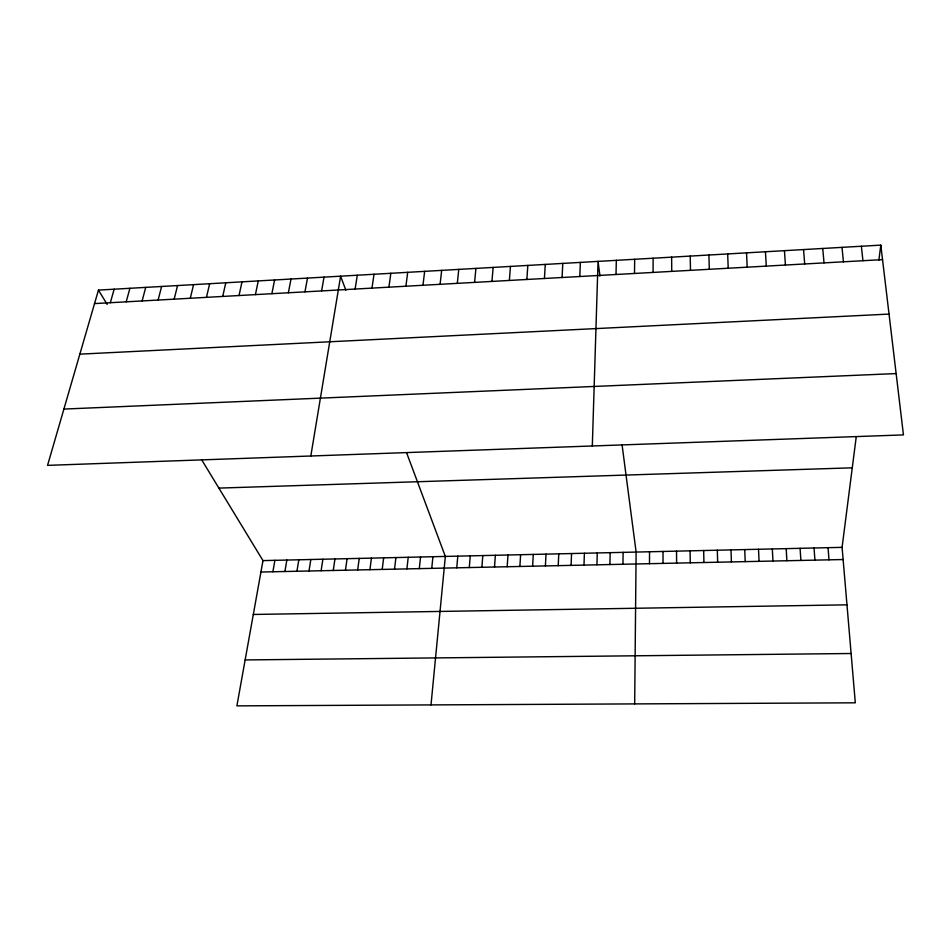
<?xml version="1.0" encoding="UTF-8"?>
<svg xmlns="http://www.w3.org/2000/svg" width="951" height="951" viewBox="0 0 951 951"><rect width="100%" height="100%" fill="white"/><g stroke="black" fill="none" stroke-linecap="round" stroke-linejoin="round"><path stroke-width="1.43" d="M653.087 272.426L653.111 258.22M649.497 563.693L649.533 551.77M634.674 703.906L636.112 552.079L622.097 445.032M634.507 273.46L634.674 259.278M622.941 564.264L623.119 552.365M609.912 564.537L610.173 552.662M616.01 274.494L616.319 260.336M596.931 564.823L597.264 552.959M592.318 445.983L598.036 261.382L599.962 276.063M583.997 565.096L584.389 553.256M571.087 565.37L571.551 553.553M579.801 276.515L580.372 262.405M558.225 565.655L558.76 553.839M562.089 277.502L562.778 263.415M545.41 565.928L546.005 554.136M532.619 566.202L533.285 554.421M544.436 278.488L545.268 264.414M519.876 566.475L520.613 554.718M507.168 566.748L507.977 555.004M526.866 279.463L527.817 265.424M494.508 567.022L495.364 555.289M509.367 280.45L510.449 266.423M481.872 567.283L482.811 555.574M491.94 281.413L493.153 267.409M469.283 567.557L470.281 555.871M456.73 567.83L457.8 556.157M431.005 704.905L445.341 556.442L406.576 452.7M474.585 282.388L475.916 268.408M431.742 568.365L432.931 556.715M457.312 283.35L458.762 269.395M419.296 568.627L420.556 557.001M406.897 568.9L408.217 557.286M440.099 284.313L441.68 270.369M394.534 569.162L395.913 557.571M422.957 285.264L424.657 271.356M382.207 569.423L383.657 557.845M201.553 459.606L262.987 560.603L236.894 705.868L855.306 702.813L842.087 547.36L856.257 436.699M878.879 260.182L880.804 245.132L98.452 290.103L47.55 465.372L903.45 434.904L880.804 245.132M369.915 569.697L371.425 558.13M405.899 286.215L407.717 272.319M357.659 569.958L359.228 558.403M388.9 287.166L390.837 273.294M345.451 570.22L347.079 558.689M333.266 570.481L334.954 558.962M371.972 288.105L374.028 274.257M321.117 570.743L322.876 559.236M355.115 289.056L357.291 275.219M309.016 571.004L310.822 559.509M296.938 571.254L298.816 559.782M310.822 455.993L340.613 276.182L345.867 290.221M284.908 571.515L286.833 560.056M321.616 290.923L324.018 277.133M272.901 571.777L274.898 560.329M304.962 291.85L307.482 278.084M288.379 292.777L291.006 279.035M271.867 293.693L274.601 279.974M255.415 294.62L258.268 280.914M239.034 295.523L241.994 281.853M222.724 296.439L225.791 282.78M206.474 297.342L209.66 283.707M190.283 298.245L193.576 284.634M174.164 299.149L177.564 285.55M158.116 300.041L161.622 286.465M142.127 300.932L145.729 287.38M126.198 301.824L129.918 288.296M110.34 302.715L114.156 289.199M94.541 303.595L882.528 259.623M79.86 354.152L889.03 314.08M63.907 409.073L896.127 373.577M218.885 488.101L852.274 467.821M262.987 560.603L842.087 547.36M260.931 572.026L843.121 559.533M253.311 614.465L846.972 604.836M245.144 659.935L851.109 653.503M98.452 290.103L107.178 304.427M861.356 246.25L862.937 260.717M842.004 247.367L843.43 261.81M822.746 248.473L824.018 262.892M828.048 547.681L828.999 559.842M803.559 249.578L804.677 263.962M814.044 548.002L814.924 560.139M784.456 250.672L785.431 265.044M800.088 548.323L800.885 560.436M786.18 548.644L786.905 560.745M765.448 251.765L766.28 266.114M772.319 548.953L772.961 561.042M746.523 252.847L747.201 267.172M758.506 549.274L759.064 561.34M744.728 549.595L745.215 561.637M727.67 253.941L728.216 268.23M730.998 549.904L731.414 561.934M717.316 550.213L717.648 562.231M708.911 255.011L709.303 269.288M703.669 550.534L703.93 562.516M690.236 256.092L690.485 270.334M690.081 550.843L690.26 562.814M676.518 551.152L676.625 563.111M671.632 257.15L671.739 271.38M663.013 551.461L663.037 563.396"/></g></svg>
